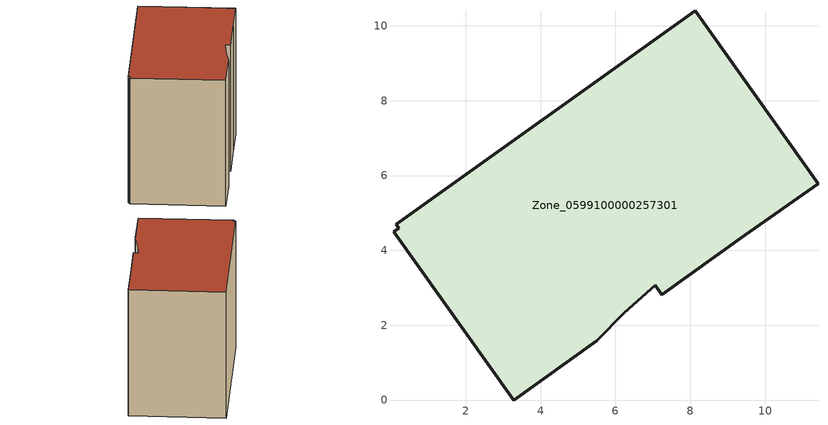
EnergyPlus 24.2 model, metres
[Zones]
Zone_0599100000257301
 floor ground (C_G): 0.07,4.5 0.21,4.6 0.14,4.7 8.13,10.4 11.41,5.78 9.46,4.4 7.24,2.82 7.06,3.07 6.23,2.34 5.5,1.58 3.29,0 z0
 wall outside (C_F): 11.41,5.78 8.13,10.4 0.14,4.7 0.21,4.6 0.07,4.5 3.29,0 5.5,1.58 6.23,2.34 7.06,3.07 7.24,2.82 9.46,4.4 11.41,5.78 z0:7.96
 roof outside (C_R): 0.21,4.6 0.07,4.5 3.29,0 5.5,1.58 6.23,2.34 7.06,3.07 7.24,2.82 9.46,4.4 11.41,5.78 8.13,10.4 0.14,4.7 z7.96
[BUILDING]
Pand.0599100000257301: North Axis=0; Terrain=City; Loads Convergence Tolerance Value=0.04; Temperature Convergence Tolerance Value=0.4; Solar Distribution=FullExterior; Maximum Number of Warmup Days=25; Minimum Number of Warmup Days=1
[Site:Location]
Rotterdam.The.Hague.AP_ZH_NLD Design_Conditions: Latitude=51.96; Longitude=4.45; Time Zone=1; Elevation=-4.5
[SITE:GROUNDTEMPERATURE:BUILDINGSURFACE]
18, 18, 18, 18, 18, 18, 18, 18, 18, 18, 18, 18
[MATERIAL] Thermal Absorptance=0.9; Solar Absorptance=0.7; Visible Absorptance=0.7
Name | Roughness | Thickness | Conductivity | Density | Specific Heat
G.TC.1975-1991 | MediumSmooth | 0.15 | 0.288461 | 540 | 1210
F.TC.1975-1991 | Rough | 0.3 | 0.230769 | 1920 | 840
R.TC.1975-1991 | MediumRough | 0.2 | 0.153846 | 1500 | 1000
[CONSTRUCTION]
C_G: G.TC.1975-1991
C_F: F.TC.1975-1991
C_R: R.TC.1975-1991
[ZONE]
Zone_0599100000257301: Type=1; Multiplier=1; Ceiling Height=Autocalculate; Volume=Autocalculate; Floor Area=autocalculate; Part of Total Floor Area=Yes
[ZONEINFILTRATION:DESIGNFLOWRATE]
Infil_Zone_0599100000257301: Zone or ZoneList or Space or SpaceList=Zone_0599100000257301; Schedule=AlwaysOn; Design Flow Rate Calculation Method=Flow/Area; Flow Rate per Floor Area=0.003; Constant Term Coefficient=1; Temperature Term Coefficient=0; Velocity Term Coefficient=0; Velocity Squared Term Coefficient=0
[HVACTEMPLATE:ZONE:IDEALLOADSAIRSYSTEM]
Zone_0599100000257301: Maximum Heating Supply Air Temperature=50; Minimum Cooling Supply Air Temperature=13; Maximum Heating Supply Air Humidity Ratio=0.0156; Minimum Cooling Supply Air Humidity Ratio=0.0077; Heating Limit=NoLimit; Cooling Limit=NoLimit; Dehumidification Control Type=ConstantSensibleHeatRatio; Cooling Sensible Heat Ratio=0.7; Dehumidification Setpoint=60; Humidification Control Type=None; Humidification Setpoint=30; Outdoor Air Method=None; Outdoor Air Flow Rate per Person=0.00944; Outdoor Air Flow Rate per Zone Floor Area=0; Outdoor Air Flow Rate per Zone=0; Demand Controlled Ventilation Type=None; Outdoor Air Economizer Type=NoEconomizer; Heat Recovery Type=None; Sensible Heat Recovery Effectiveness=0.7; Latent Heat Recovery Effectiveness=0.65
[ZONECONTROL:THERMOSTAT]
ThermostatControl_Zone_0599100000257301: Zone or ZoneList=Zone_0599100000257301; Control Type Schedule=DualSetpointControlType; Control 1=Thermostat_Zone_0599100000257301; Temperature Difference Between Cutout And Setpoint=0
[THERMOSTATSETPOINT:DUALSETPOINT]
Thermostat_Zone_0599100000257301: Heating Setpoint Temperature Schedule=HeatingSetpoint_Zone_0599100000257301; Cooling Setpoint Temperature Schedule=CoolingSetpoint_Zone_0599100000257301
[SCHEDULE:COMPACT]
HeatingSetpoint_Zone_0599100000257301: Through: 12/31, For: AllDays, Until: 24:00, 21
CoolingSetpoint_Zone_0599100000257301: Through: 12/31, For: AllDays, Until: 24:00, 24
DualSetpointControlType: Through: 12/31, For: AllDays, Until: 24:00, 4
AlwaysOn: Through: 12/31, For: AllDays, Until: 24:00, 1
